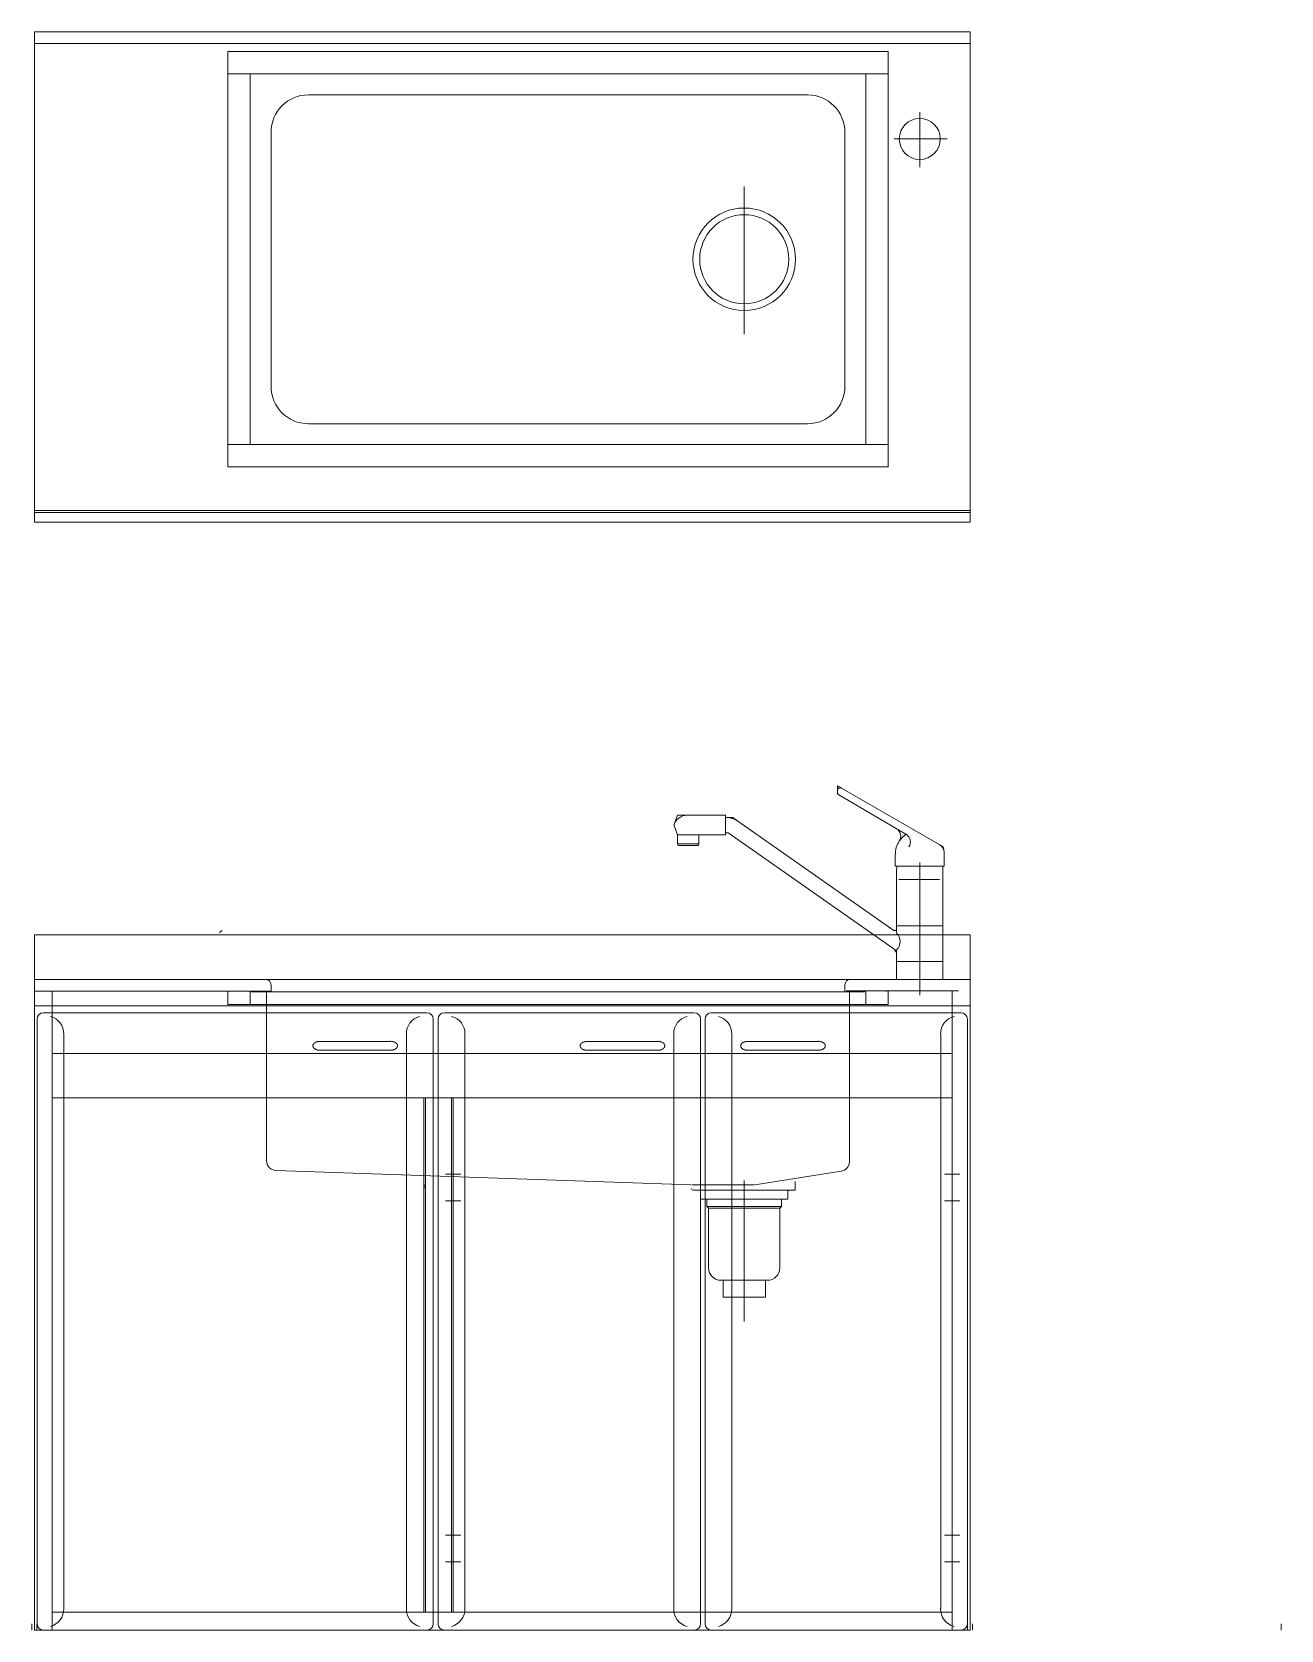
# Model space of a CAD drawing. Header units: metres. Extents: x 250.7 to 272.7, y -162.8 to -110.1.
# Drawn here: x 268.784 to 270.185, y -161.68 to -159.887 of the extents above; entities that cross this region are included whole.
import ezdxf

# ---------------------------------------------------------------- set-up
doc = ezdxf.new("R2010")
doc.units = ezdxf.units.M
doc.header["$MEASUREMENT"] = 0
doc.layers.add('A. muebles', color=152, linetype='Continuous', lineweight=15)

msp = doc.modelspace()

# ---------------------------------------------------------------- linework, layer by layer
at = {"layer": 'A. muebles'}
for p, q in [((269.8366, -159.8869), (268.7866, -159.8869)), ((268.7866, -159.8869), (268.7866, -159.8999)), ((269.8366, -159.8869), (269.8366, -160.4369)), ((268.7866, -159.8999), (268.7866, -160.4369)), ((268.7866, -159.8999), (269.8366, -159.8999)), ((269.0036, -159.9339), (269.0036, -159.9089)), ((269.0036, -159.9089), (269.7446, -159.9089)), ((269.7446, -159.9089), (269.7446, -159.9339)), ((269.0036, -160.3499), (269.0036, -159.9339)), ((269.0286, -159.9339), (269.0036, -159.9339)), ((269.0286, -159.9339), (269.0286, -160.3499)), ((269.7196, -159.9339), (269.0286, -159.9339)), ((269.7446, -159.9339), (269.7196, -159.9339)), ((269.7196, -159.9339), (269.7196, -160.3499)), ((269.7446, -160.3499), (269.7446, -159.9339)), ((269.6541, -159.9574), (269.0941, -159.9574)), ((269.7801, -160.0384), (269.7801, -159.9768)), ((269.0521, -159.9994), (269.0521, -160.2844)), ((269.6961, -160.2844), (269.6961, -159.9994)), ((269.8031, -160.0069), (269.7512, -160.0069)), ((269.8108, -160.0069), (269.8031, -160.0069)), ((269.5831, -160.0601), (269.5831, -160.2259)), ((269.0941, -160.3264), (269.6541, -160.3264)), ((269.0036, -160.3499), (269.0036, -160.3749)), ((269.0286, -160.3499), (269.0036, -160.3499)), ((269.7196, -160.3499), (269.0286, -160.3499)), ((269.7446, -160.3499), (269.7196, -160.3499)), ((269.7446, -160.3749), (269.7446, -160.3499)), ((269.0036, -160.3749), (269.7446, -160.3749)), ((268.7866, -160.4239), (269.8366, -160.4239)), ((269.8358, -160.4259), (268.7866, -160.4259)), ((269.8366, -160.4369), (268.7866, -160.4369)), ((269.6876, -160.738), (269.6876, -160.7328)), ((269.6876, -160.7328), (269.6921, -160.7354)), ((269.6876, -160.7403), (269.6876, -160.738)), ((269.6876, -160.7421), (269.6876, -160.7403)), ((269.6891, -160.7429), (269.6876, -160.7421)), ((269.6921, -160.7354), (269.8025, -160.799)), ((269.7537, -160.7807), (269.6891, -160.7429)), ((269.5047, -160.7751), (269.5041, -160.7768)), ((269.5045, -160.7757), (269.5041, -160.7768)), ((269.5041, -160.7768), (269.5047, -160.7785)), ((269.5081, -160.7658), (269.5047, -160.7751)), ((269.5186, -160.7658), (269.5081, -160.7658)), ((269.5621, -160.7658), (269.5186, -160.7658)), ((269.5621, -160.7878), (269.5621, -160.7658)), ((269.5633, -160.7683), (269.5621, -160.7683)), ((269.5702, -160.7683), (269.5633, -160.7683)), ((269.5759, -160.7723), (269.5702, -160.7683)), ((269.7509, -160.8949), (269.5759, -160.7723)), ((269.5047, -160.7785), (269.5081, -160.7878)), ((269.5081, -160.7878), (269.5621, -160.7878)), ((269.5081, -160.7878), (269.5081, -160.7978)), ((269.5321, -160.7978), (269.5321, -160.7878)), ((269.5621, -160.7853), (269.5633, -160.7853)), ((269.5633, -160.7853), (269.5649, -160.7853)), ((269.5649, -160.7853), (269.5662, -160.7862)), ((269.5662, -160.7862), (269.7498, -160.9148)), ((269.7646, -160.7871), (269.7537, -160.7807)), ((269.5081, -160.7978), (269.5321, -160.7978)), ((269.5081, -160.7978), (269.5091, -160.7998)), ((269.5091, -160.7998), (269.5311, -160.7998)), ((269.5311, -160.7998), (269.5321, -160.7978)), ((269.7526, -160.8228), (269.7526, -160.8098)), ((269.8025, -160.799), (269.8062, -160.8012)), ((269.8076, -160.8098), (269.8076, -160.8228)), ((269.7526, -160.8228), (269.7556, -160.8228)), ((269.7541, -160.8278), (269.7541, -160.8932)), ((269.8076, -160.8228), (269.7556, -160.8228)), ((269.7801, -160.8187), (269.7801, -160.9676)), ((269.8061, -160.9498), (269.8061, -160.8278)), ((269.7567, -160.8378), (269.8021, -160.8378)), ((268.7866, -160.8999), (268.7866, -160.9629)), ((269.0197, -160.8999), (268.7866, -160.8999)), ((268.9972, -160.8949), (268.9941, -160.8971)), ((269.7285, -160.8999), (269.0197, -160.8999)), ((269.8061, -160.8999), (269.7285, -160.8999)), ((269.8061, -160.8898), (269.7541, -160.8898)), ((269.7541, -160.8932), (269.7541, -160.8971)), ((269.8061, -160.8999), (269.8366, -160.8999)), ((269.8366, -160.8999), (269.8366, -160.9629)), ((269.7498, -160.9148), (269.7541, -160.9178)), ((269.7541, -160.923), (269.7541, -160.9178)), ((269.7541, -160.9498), (269.7541, -160.923)), ((269.8061, -160.9298), (269.7541, -160.9298)), ((269.8366, -160.9499), (268.7866, -160.9499)), ((269.0521, -160.9629), (269.0521, -160.9559)), ((269.6961, -160.9629), (269.6961, -160.9559)), ((268.7866, -160.9794), (268.7866, -160.9629)), ((268.7866, -160.9794), (268.7866, -160.9629)), ((268.7866, -160.9794), (268.7866, -160.9629)), ((268.7866, -160.9629), (268.7866, -160.9794)), ((268.7866, -160.9794), (268.7866, -160.9629)), ((268.8066, -160.9629), (268.7866, -160.9629)), ((268.7866, -160.9794), (268.7866, -160.9629)), ((268.7866, -160.9629), (268.7866, -160.9794)), ((268.7866, -161.6799), (268.7866, -160.9642)), ((268.7866, -161.6799), (268.7866, -160.9642)), ((268.7866, -161.6799), (268.7866, -160.9642)), ((268.7866, -161.6799), (268.7866, -160.9642)), ((268.8066, -160.9629), (269.0301, -160.9629)), ((268.8066, -160.9804), (268.8066, -160.9629)), ((269.0036, -160.9629), (269.0036, -160.9779)), ((269.0286, -160.9779), (269.0286, -160.9629)), ((269.0301, -160.9629), (269.0521, -160.9629)), ((269.0301, -160.9639), (269.0301, -160.9629)), ((269.0301, -160.9639), (269.7021, -160.9639)), ((269.0471, -161.1533), (269.0471, -160.9649)), ((269.6973, -160.9627), (269.8236, -160.9627)), ((269.7011, -160.9649), (269.7011, -161.1543)), ((269.7181, -160.9639), (269.7021, -160.9639)), ((269.7181, -160.9629), (269.7181, -160.9639)), ((269.7196, -160.9629), (269.7196, -160.9779)), ((269.7416, -160.9629), (269.7429, -160.9629)), ((269.7416, -160.9629), (269.7429, -160.9629)), ((269.7446, -160.9779), (269.7446, -160.9629)), ((269.8166, -160.9872), (269.8166, -160.9627)), ((269.8366, -160.9794), (269.8366, -160.9629)), ((269.8366, -160.9794), (269.8366, -160.9629)), ((269.8366, -160.9794), (269.8366, -160.9629)), ((269.8366, -160.9629), (269.8366, -160.9794)), ((268.7866, -161.6799), (268.7866, -160.9794)), ((268.7866, -160.9794), (268.7866, -161.6799)), ((268.7866, -161.6799), (268.7866, -160.9794)), ((268.7866, -161.6799), (268.7866, -160.9794)), ((268.7866, -160.9794), (268.7866, -161.6799)), ((268.7866, -161.6799), (268.7866, -160.9794)), ((268.7866, -161.6799), (268.7866, -160.9794)), ((268.7866, -161.0103), (268.7866, -160.9794)), ((268.7866, -161.6799), (268.7866, -160.9794)), ((268.7866, -160.9794), (268.7866, -161.6799)), ((268.7866, -161.6799), (268.7866, -160.9794)), ((268.7866, -161.6799), (268.7866, -160.9794)), ((268.7866, -161.0103), (268.7866, -160.9794)), ((268.7996, -160.9794), (268.7866, -160.9794)), ((268.7866, -160.9794), (268.7866, -161.6799)), ((268.7866, -161.6799), (268.7866, -160.9794)), ((268.7866, -161.6799), (268.7866, -160.9794)), ((268.7866, -160.9794), (268.7866, -161.6799)), ((268.7866, -161.6799), (268.7866, -160.9794)), ((268.7866, -161.6799), (268.7866, -160.9794)), ((268.7866, -161.0103), (268.7866, -160.9794)), ((268.7866, -161.6799), (268.7866, -160.9794)), ((268.7866, -160.9794), (268.7866, -161.6799)), ((268.7866, -161.6799), (268.7866, -160.9794)), ((268.7866, -161.6799), (268.7866, -160.9794)), ((268.7866, -161.0103), (268.7866, -160.9794)), ((268.7866, -161.6799), (268.7866, -160.9899)), ((268.7866, -161.6799), (268.7866, -160.9899)), ((268.7866, -161.6799), (268.7866, -160.9899)), ((268.7866, -161.6799), (268.7866, -160.9899)), ((268.7866, -161.6799), (268.7866, -160.9899)), ((269.2271, -160.9874), (268.7966, -160.9874)), ((269.8166, -160.9794), (268.7996, -160.9794)), ((268.8066, -160.9874), (268.8066, -160.9804)), ((268.8066, -161.0839), (268.8066, -160.9874)), ((269.0036, -160.9779), (269.0286, -160.9779)), ((269.0286, -160.9779), (269.7196, -160.9779)), ((269.5271, -160.9874), (269.2466, -160.9874)), ((269.8266, -160.9874), (269.5461, -160.9874)), ((269.7196, -160.9779), (269.7446, -160.9779)), ((269.7611, -160.9794), (269.8111, -160.9794)), ((269.7611, -160.9794), (269.8111, -160.9794)), ((269.8166, -160.9794), (269.8366, -160.9794)), ((269.8166, -160.9794), (269.8166, -160.9874)), ((269.8166, -161.0837), (269.8166, -160.9872)), ((269.8366, -160.9794), (269.8366, -161.6799)), ((269.8366, -160.9794), (269.8366, -161.6799)), ((269.8366, -161.6799), (269.8366, -160.9794)), ((269.8366, -161.6799), (269.8366, -160.9794)), ((269.8366, -161.6799), (269.8366, -160.9794)), ((269.8366, -160.9794), (269.8366, -161.6799)), ((269.8366, -161.6799), (269.8366, -160.9794)), ((269.8366, -161.0103), (269.8366, -160.9794)), ((269.8366, -161.6799), (269.8366, -160.9794)), ((269.8366, -160.9794), (269.8366, -161.6799)), ((269.8366, -161.6799), (269.8366, -160.9794)), ((269.8366, -161.6799), (269.8366, -160.9794)), ((269.8366, -161.0103), (269.8366, -160.9794)), ((269.8366, -161.6799), (269.8366, -160.9899)), ((269.8366, -161.6799), (269.8366, -160.9899)), ((268.7896, -161.6729), (268.7896, -160.9944)), ((268.8196, -161.6559), (268.8196, -161.0114)), ((269.2041, -161.6559), (269.2041, -161.0114)), ((269.2041, -161.0114), (269.2041, -161.6559)), ((269.2341, -161.6729), (269.2341, -160.9944)), ((269.2396, -161.6729), (269.2396, -160.9944)), ((269.2696, -161.6559), (269.2696, -161.0114)), ((269.5041, -161.6559), (269.5041, -161.0114)), ((269.5341, -161.6729), (269.5341, -160.9944)), ((269.5391, -161.6729), (269.5391, -160.9944)), ((269.5691, -161.6559), (269.5691, -161.0114)), ((269.8036, -161.0114), (269.8036, -161.6559)), ((269.8336, -161.6729), (269.8336, -160.9944)), ((269.1071, -161.0194), (269.1861, -161.0194)), ((269.407, -161.0194), (269.486, -161.0194)), ((269.5871, -161.0194), (269.6661, -161.0194)), ((268.8066, -161.0329), (269.8166, -161.0329)), ((269.1071, -161.0294), (269.1861, -161.0294)), ((269.407, -161.0294), (269.486, -161.0294)), ((269.5871, -161.0294), (269.6661, -161.0294)), ((268.8066, -161.0829), (269.2216, -161.0829)), ((269.2216, -161.0829), (269.2546, -161.0829)), ((269.2236, -161.0829), (269.2236, -161.6599)), ((269.2256, -161.6599), (269.2256, -161.0829)), ((269.2546, -161.0829), (269.2566, -161.0829)), ((269.2546, -161.6599), (269.2546, -161.0829)), ((269.2566, -161.6599), (269.2566, -161.0829)), ((269.2566, -161.0829), (269.8166, -161.0829)), ((268.8066, -161.0839), (268.8066, -161.6599)), ((269.8166, -161.0837), (269.8166, -161.6597)), ((269.0577, -161.1642), (269.5231, -161.1805)), ((269.2479, -161.1684), (269.2651, -161.1684)), ((269.6918, -161.1652), (269.5949, -161.1803)), ((269.8079, -161.1684), (269.8251, -161.1684)), ((269.2241, -161.1815), (269.2241, -161.1845)), ((269.5941, -161.1804), (269.5243, -161.1804)), ((269.5831, -161.1865), (269.5261, -161.1865)), ((269.5341, -161.1965), (269.5341, -161.1865)), ((269.5831, -161.1756), (269.5831, -161.3336)), ((269.5831, -161.1865), (269.6401, -161.1865)), ((269.6321, -161.1965), (269.6321, -161.1865)), ((269.6401, -161.1865), (269.6401, -161.1765)), ((269.2479, -161.1984), (269.2651, -161.1984)), ((269.5396, -161.1965), (269.5341, -161.1965)), ((269.5396, -161.1965), (269.6266, -161.1965)), ((269.5411, -161.1965), (269.5411, -161.2045)), ((269.5411, -161.2045), (269.6251, -161.2045)), ((269.5411, -161.2045), (269.5431, -161.2065)), ((269.5431, -161.2065), (269.6231, -161.2065)), ((269.5431, -161.2735), (269.5431, -161.2065)), ((269.6231, -161.2065), (269.6251, -161.2045)), ((269.6231, -161.2735), (269.6231, -161.2065)), ((269.6251, -161.2045), (269.6251, -161.1965)), ((269.6266, -161.1965), (269.6321, -161.1965)), ((269.8079, -161.1984), (269.8251, -161.1984)), ((269.5594, -161.2875), (269.5571, -161.2875)), ((269.5594, -161.2875), (269.6068, -161.2875)), ((269.5594, -161.3065), (269.5594, -161.2875)), ((269.6068, -161.2875), (269.6091, -161.2875)), ((269.6068, -161.3065), (269.6068, -161.2875)), ((269.5594, -161.3065), (269.6068, -161.3065)), ((269.2479, -161.5734), (269.2651, -161.5734)), ((269.8079, -161.5734), (269.8251, -161.5734)), ((269.2479, -161.6034), (269.2651, -161.6034)), ((269.8079, -161.6034), (269.8251, -161.6034)), ((268.7838, -161.6799), (268.7838, -161.6729)), ((268.7838, -161.6799), (268.7838, -161.6729)), ((268.7838, -161.6799), (268.7838, -161.6729)), ((268.7838, -161.6799), (268.7838, -161.6729)), ((268.7893, -161.6729), (268.7893, -161.6799)), ((268.7893, -161.6729), (268.7893, -161.6799)), ((268.8066, -161.6599), (269.2216, -161.6599)), ((268.8066, -161.6599), (268.8066, -161.6799)), ((269.2216, -161.6599), (269.2546, -161.6599)), ((269.2546, -161.6599), (269.2566, -161.6599)), ((269.2566, -161.6599), (269.8166, -161.6599)), ((269.8166, -161.6799), (269.8166, -161.6599)), ((269.8338, -161.6799), (269.8338, -161.6729)), ((269.8393, -161.6729), (269.8393, -161.6799)), ((270.1855, -161.6799), (270.1855, -161.6729)), ((268.7866, -161.6799), (268.7966, -161.6799)), ((268.8066, -161.6799), (268.7966, -161.6799)), ((269.5391, -161.6799), (268.8066, -161.6799)), ((269.8166, -161.6799), (269.5341, -161.6799)), ((269.8166, -161.6799), (269.5461, -161.6799)), ((269.8366, -161.6799), (269.8166, -161.6799)), ((269.8166, -161.6799), (269.8266, -161.6799)), ((269.8166, -161.6799), (269.8366, -161.6799)), ((269.8336, -161.6799), (269.8366, -161.6799))]:
    msp.add_line(p, q, dxfattribs=at)
for centre, radius in [((269.7801, -160.0069), 0.023), ((269.5831, -160.1419), 0.0575), ((269.5831, -160.1419), 0.05)]:
    msp.add_circle(centre, radius, dxfattribs=at)
for centre, radius, start, end in [((269.0941, -159.9994), 0.042, 90, 180), ((269.6541, -159.9994), 0.042, 0, 90), ((269.0941, -160.2844), 0.042, 180, 270), ((269.6541, -160.2844), 0.042, 270, 0), ((269.6906, -160.738), 0.003, 60.0374, 180), ((269.6906, -160.7403), 0.003, 180, 239.7033), ((269.5094, -160.7768), 0.005, 160.0169, 199.9831), ((269.5186, -160.7808), 0.015, 90, 160.0169), ((269.5633, -160.7903), 0.022, 55, 90), ((269.5633, -160.7903), 0.005, 55, 90), ((269.7801, -160.8098), 0.0275, 146.8854, 180), ((269.7487, -160.7893), 0.01, 326.8854, 59.7033), ((269.7801, -160.8098), 0.0275, 124.1929, 146.8854), ((269.7596, -160.7957), 0.01, 326.8854, 59.7033), ((269.7975, -160.8077), 0.01, 6.9535, 60.0374), ((269.7801, -160.8098), 0.0275, 6.9535, 18.2708), ((269.7801, -160.8098), 0.0275, 0, 6.9535), ((269.7801, -160.8278), 0.026, 168.9125, 180), ((269.7801, -160.8278), 0.026, 0, 11.0865), ((269.7521, -160.8932), 0.002, 235, 0), ((269.7451, -160.9074), 0.013, 313.783, 46.217), ((269.7441, -160.923), 0.01, 0, 55), ((269.0461, -160.9559), 0.006, 0, 90), ((269.7021, -160.9559), 0.006, 90, 180), ((269.0461, -160.9649), 0.001, 0, 90), ((269.7021, -160.9649), 0.001, 90, 180), ((268.7966, -160.9944), 0.007, 90, 180), ((268.7996, -161.0107), 0.02, 358.1047, 75.6351), ((269.224, -161.0107), 0.02, 104.3649, 181.8953), ((269.2271, -160.9944), 0.007, 0, 90), ((269.2466, -160.9944), 0.007, 90, 180), ((269.2497, -161.0107), 0.02, 358.1047, 75.6351), ((269.524, -161.0107), 0.02, 104.3649, 181.8953), ((269.5271, -160.9944), 0.007, 0, 90), ((269.5461, -160.9944), 0.007, 90, 180), ((269.5491, -161.0107), 0.02, 358.1047, 75.6351), ((269.8235, -161.0107), 0.02, 104.3649, 181.8953), ((269.8266, -160.9944), 0.007, 0, 90), ((269.1026, -161.0244), 0.00355, 169.2276, 176.3337), ((269.1016, -161.0244), 0.00248, 176.3337, 180.4016), ((269.1022, -161.0244), 0.0031, 180.0043, 184.8762), ((269.1023, -161.0244), 0.00322, 184.8762, 191.144), ((269.1036, -161.0248), 0.00456, 159.9859, 162.2957), ((269.102, -161.0243), 0.00294, 162.2957, 169.2276), ((269.1024, -161.0244), 0.0033, 191.144, 198.9148), ((269.102, -161.0242), 0.00285, 156.2904, 159.9859), ((269.1027, -161.0243), 0.0036, 198.9148, 201.8365), ((269.1026, -161.0243), 0.00355, 201.8365, 204.8009), ((269.1022, -161.0242), 0.00303, 150.7394, 154.2156), ((269.104, -161.0251), 0.00507, 154.2156, 156.2904), ((269.1029, -161.0241), 0.00391, 204.8009, 207.4949), ((269.1044, -161.0255), 0.00554, 148.7675, 150.7394), ((269.1029, -161.0242), 0.00382, 207.4949, 210.249), ((269.1024, -161.0243), 0.00328, 145.3183, 148.7675), ((269.1032, -161.024), 0.00421, 210.249, 212.9371), ((269.1049, -161.026), 0.00625, 143.5086, 145.3183), ((269.1032, -161.024), 0.00419, 212.9371, 215.6392), ((269.1027, -161.0244), 0.00355, 140.3174, 143.5086), ((269.1036, -161.0237), 0.00466, 215.6392, 218.066), ((269.1035, -161.0237), 0.00462, 218.066, 220.5145), ((269.1055, -161.0267), 0.00725, 138.7563, 140.3174), ((269.104, -161.0234), 0.00518, 220.5145, 222.6983), ((269.103, -161.0245), 0.00387, 135.7052, 138.7563), ((269.106, -161.0274), 0.00805, 134.1771, 135.7052), ((269.1039, -161.0234), 0.0051, 222.6983, 225.1094), ((269.1043, -161.023), 0.00571, 225.1094, 227.2623), ((269.1033, -161.0247), 0.00421, 131.2527, 134.1771), ((269.1067, -161.0286), 0.00941, 129.9449, 131.2527), ((269.1043, -161.0231), 0.00562, 227.2623, 229.4512), ((269.1048, -161.0225), 0.00636, 229.4512, 231.3863), ((269.1036, -161.0248), 0.00454, 127.2354, 129.9449), ((269.1047, -161.0226), 0.00622, 231.3863, 233.3637), ((269.1075, -161.0299), 0.0109, 126.0564, 127.2354), ((269.1052, -161.0219), 0.00705, 233.3637, 235.2562), ((269.104, -161.0251), 0.00498, 123.3768, 126.0564), ((269.108, -161.0312), 0.0123, 122.2893, 123.3768), ((269.105, -161.0221), 0.00681, 235.2562, 237.2153), ((269.1055, -161.0214), 0.00774, 237.2153, 238.9394), ((269.1043, -161.0253), 0.00531, 119.7768, 122.2893), ((269.1054, -161.0216), 0.00744, 238.9394, 240.7328), ((269.1088, -161.0333), 0.0144, 118.8533, 119.7768), ((269.1059, -161.0206), 0.00854, 240.7328, 242.2949), ((269.1046, -161.0256), 0.00573, 116.442, 118.8533), ((269.1057, -161.021), 0.00814, 242.2949, 244.0521), ((269.1091, -161.0347), 0.0159, 115.5415, 116.442), ((269.1062, -161.02), 0.00922, 244.0521, 245.6038), ((269.1049, -161.0259), 0.00609, 113.1929, 115.5415), ((269.106, -161.0205), 0.00873, 245.6038, 247.242), ((269.1097, -161.0371), 0.0183, 112.4105, 113.1929), ((269.1065, -161.0193), 0.00997, 247.242, 248.6765), ((269.1052, -161.0261), 0.0064, 110.1778, 112.4105), ((269.1063, -161.0199), 0.00939, 248.6765, 250.2), ((269.1101, -161.0395), 0.0207, 109.4685, 110.1778), ((269.1067, -161.0188), 0.0106, 250.2, 252.3417), ((269.1058, -161.0273), 0.0077, 106.5271, 109.4685), ((269.1066, -161.019), 0.0103, 252.3417, 254.5296), ((269.1084, -161.0362), 0.017, 105.1972, 106.5271), ((269.1069, -161.0179), 0.0115, 254.5296, 256.498), ((269.1061, -161.0277), 0.00817, 102.4273, 105.1972), ((269.1068, -161.0182), 0.0112, 256.498, 258.5704), ((269.1079, -161.0357), 0.0164, 100.5124, 102.4273), ((269.107, -161.0172), 0.0122, 258.5704, 261.1432), ((269.1066, -161.0288), 0.00935, 97.1645, 100.5124), ((269.107, -161.0173), 0.012, 261.1432, 263.747), ((269.1072, -161.0335), 0.0141, 90.9665, 97.1645), ((269.1071, -161.0166), 0.0128, 263.747, 269.9322), ((269.1861, -161.0321), 0.0128, 83.747, 90.6189), ((269.186, -161.0153), 0.0141, 270.9665, 277.1645), ((269.1862, -161.0314), 0.012, 81.1432, 83.747), ((269.1866, -161.02), 0.00935, 277.1645, 280.5124), ((269.1861, -161.0316), 0.0122, 78.5704, 81.1432), ((269.1853, -161.0131), 0.0164, 280.5124, 282.4273), ((269.1863, -161.0306), 0.0112, 76.498, 78.5704), ((269.1871, -161.0211), 0.00817, 282.4273, 285.1972), ((269.1863, -161.0309), 0.0115, 74.5296, 76.498), ((269.1847, -161.0126), 0.017, 285.1972, 286.5271), ((269.1866, -161.0298), 0.0103, 72.3417, 74.5296), ((269.1874, -161.0215), 0.0077, 286.5271, 289.4685), ((269.1865, -161.03), 0.0106, 70.2, 72.3417), ((269.1831, -161.0092), 0.0207, 289.4685, 290.1778), ((269.1869, -161.0289), 0.00939, 68.6765, 70.2), ((269.188, -161.0227), 0.0064, 290.1778, 292.4105), ((269.1867, -161.0294), 0.00997, 67.242, 68.6765), ((269.1835, -161.0117), 0.0183, 292.4105, 293.1929), ((269.1872, -161.0283), 0.00873, 65.6038, 67.242), ((269.1883, -161.0229), 0.00609, 293.1929, 295.5415), ((269.187, -161.0287), 0.00922, 64.0521, 65.6038), ((269.1841, -161.014), 0.0159, 295.5415, 296.442), ((269.1874, -161.0278), 0.00814, 62.2949, 64.0521), ((269.1886, -161.0231), 0.00573, 296.442, 298.8533), ((269.1873, -161.0281), 0.00854, 60.7328, 62.2949), ((269.1844, -161.0155), 0.0144, 298.8533, 299.7768), ((269.1878, -161.0271), 0.00744, 58.9394, 60.7328), ((269.1889, -161.0234), 0.00531, 299.7768, 302.2893), ((269.1876, -161.0274), 0.00774, 57.2153, 58.9394), ((269.1852, -161.0176), 0.0123, 302.2893, 303.3768), ((269.1881, -161.0266), 0.00681, 55.2562, 57.2153), ((269.1892, -161.0236), 0.00498, 303.3768, 306.0564), ((269.188, -161.0268), 0.00705, 53.3637, 55.2562), ((269.1857, -161.0189), 0.0109, 306.0564, 307.2354), ((269.1885, -161.0262), 0.00622, 51.3863, 53.3637), ((269.1896, -161.0239), 0.00454, 307.2354, 309.9449), ((269.1884, -161.0263), 0.00636, 49.4512, 51.3863), ((269.1864, -161.0202), 0.00941, 309.9449, 311.2527), ((269.1889, -161.0257), 0.00562, 47.2623, 49.4512), ((269.1899, -161.0241), 0.00421, 311.2527, 314.1771), ((269.1888, -161.0258), 0.00571, 45.1094, 47.2623), ((269.1872, -161.0213), 0.00805, 314.1771, 315.7052), ((269.1893, -161.0253), 0.0051, 42.6983, 45.1094), ((269.1902, -161.0243), 0.00387, 315.7052, 318.7563), ((269.1892, -161.0254), 0.00518, 40.5145, 42.6983), ((269.1896, -161.025), 0.00462, 38.066, 40.5145), ((269.1876, -161.022), 0.00725, 318.7563, 320.3174), ((269.1905, -161.0244), 0.00355, 320.3174, 323.5086), ((269.1896, -161.0251), 0.00466, 35.6392, 38.066), ((269.1883, -161.0228), 0.00625, 323.5086, 325.3183), ((269.19, -161.0248), 0.00419, 32.9371, 35.6392), ((269.1908, -161.0245), 0.00328, 325.3183, 328.7675), ((269.19, -161.0248), 0.00421, 30.249, 32.9371), ((269.1903, -161.0246), 0.00382, 27.4949, 30.249), ((269.1888, -161.0233), 0.00554, 328.7675, 330.7394), ((269.1902, -161.0246), 0.00391, 24.8009, 27.4949), ((269.1892, -161.0236), 0.00507, 334.2156, 336.2904), ((269.191, -161.0245), 0.00303, 330.7394, 334.2156), ((269.1906, -161.0245), 0.00355, 21.8365, 24.8009), ((269.1905, -161.0245), 0.0036, 18.9148, 21.8365), ((269.1912, -161.0245), 0.00285, 336.2904, 339.9859), ((269.1908, -161.0244), 0.0033, 11.144, 18.9148), ((269.1911, -161.0244), 0.00294, 342.2957, 349.2276), ((269.1896, -161.0239), 0.00456, 339.9859, 342.2957), ((269.1909, -161.0244), 0.00322, 4.8762, 11.144), ((269.1905, -161.0243), 0.00355, 349.2276, 356.3337), ((269.191, -161.0244), 0.0031, 0.0043, 4.8762), ((269.1916, -161.0244), 0.00248, 356.3337, 0.4016), ((269.4026, -161.0244), 0.00355, 169.2276, 176.3337), ((269.4015, -161.0244), 0.00248, 176.3337, 180.4016), ((269.4021, -161.0244), 0.0031, 180.0043, 184.8762), ((269.4022, -161.0244), 0.00322, 184.8762, 191.144), ((269.402, -161.0243), 0.00294, 162.2957, 169.2276), ((269.4023, -161.0244), 0.0033, 191.144, 198.9148), ((269.4019, -161.0242), 0.00285, 156.2904, 159.9859), ((269.4035, -161.0248), 0.00456, 159.9859, 162.2957), ((269.4026, -161.0243), 0.0036, 198.9148, 201.8365), ((269.4039, -161.0251), 0.00507, 154.2156, 156.2904), ((269.4026, -161.0243), 0.00355, 201.8365, 204.8009), ((269.4029, -161.0241), 0.00391, 204.8009, 207.4949), ((269.4021, -161.0242), 0.00303, 150.7394, 154.2156), ((269.4028, -161.0242), 0.00382, 207.4949, 210.249), ((269.4043, -161.0255), 0.00554, 148.7675, 150.7394), ((269.4031, -161.024), 0.00421, 210.249, 212.9371), ((269.4024, -161.0243), 0.00328, 145.3183, 148.7675), ((269.4031, -161.024), 0.00419, 212.9371, 215.6392), ((269.4048, -161.026), 0.00625, 143.5086, 145.3183), ((269.4035, -161.0237), 0.00466, 215.6392, 218.066), ((269.4026, -161.0244), 0.00355, 140.3174, 143.5086), ((269.4035, -161.0237), 0.00462, 218.066, 220.5145), ((269.4055, -161.0267), 0.00725, 138.7563, 140.3174), ((269.4029, -161.0245), 0.00387, 135.7052, 138.7563), ((269.4039, -161.0234), 0.00518, 220.5145, 222.6983), ((269.4039, -161.0234), 0.0051, 222.6983, 225.1094), ((269.4059, -161.0274), 0.00805, 134.1771, 135.7052), ((269.4033, -161.0247), 0.00421, 131.2527, 134.1771), ((269.4043, -161.023), 0.00571, 225.1094, 227.2623), ((269.4042, -161.0231), 0.00562, 227.2623, 229.4512), ((269.4067, -161.0286), 0.00941, 129.9449, 131.2527), ((269.4036, -161.0248), 0.00454, 127.2354, 129.9449), ((269.4047, -161.0225), 0.00636, 229.4512, 231.3863), ((269.4046, -161.0226), 0.00622, 231.3863, 233.3637), ((269.4074, -161.0299), 0.0109, 126.0564, 127.2354), ((269.4051, -161.0219), 0.00705, 233.3637, 235.2562), ((269.4039, -161.0251), 0.00498, 123.3768, 126.0564), ((269.405, -161.0221), 0.00681, 235.2562, 237.2153), ((269.4079, -161.0312), 0.0123, 122.2893, 123.3768), ((269.4055, -161.0214), 0.00774, 237.2153, 238.9394), ((269.4042, -161.0253), 0.00531, 119.7768, 122.2893), ((269.4053, -161.0216), 0.00744, 238.9394, 240.7328), ((269.4088, -161.0333), 0.0144, 118.8533, 119.7768), ((269.4059, -161.0206), 0.00854, 240.7328, 242.2949), ((269.4046, -161.0256), 0.00573, 116.442, 118.8533), ((269.4057, -161.021), 0.00814, 242.2949, 244.0521), ((269.4091, -161.0347), 0.0159, 115.5415, 116.442), ((269.4061, -161.02), 0.00922, 244.0521, 245.6038), ((269.4048, -161.0259), 0.00609, 113.1929, 115.5415), ((269.4059, -161.0205), 0.00873, 245.6038, 247.242), ((269.4096, -161.0371), 0.0183, 112.4105, 113.1929), ((269.4064, -161.0193), 0.00997, 247.242, 248.6765), ((269.4051, -161.0261), 0.0064, 110.1778, 112.4105), ((269.4062, -161.0199), 0.00939, 248.6765, 250.2), ((269.4101, -161.0395), 0.0207, 109.4685, 110.1778), ((269.4066, -161.0188), 0.0106, 250.2, 252.3417), ((269.4057, -161.0273), 0.0077, 106.5271, 109.4685), ((269.4065, -161.019), 0.0103, 252.3417, 254.5296), ((269.4084, -161.0362), 0.017, 105.1972, 106.5271), ((269.4069, -161.0179), 0.0115, 254.5296, 256.498), ((269.4061, -161.0277), 0.00817, 102.4273, 105.1972), ((269.4068, -161.0182), 0.0112, 256.498, 258.5704), ((269.4078, -161.0357), 0.0164, 100.5124, 102.4273), ((269.407, -161.0172), 0.0122, 258.5704, 261.1432), ((269.4065, -161.0288), 0.00935, 97.1645, 100.5124), ((269.407, -161.0173), 0.012, 261.1432, 263.747), ((269.4071, -161.0335), 0.0141, 90.9665, 97.1645), ((269.407, -161.0166), 0.0128, 263.747, 269.9322), ((269.486, -161.0321), 0.0128, 83.747, 90.6189), ((269.4859, -161.0153), 0.0141, 270.9665, 277.1645), ((269.4861, -161.0314), 0.012, 81.1432, 83.747), ((269.4865, -161.02), 0.00935, 277.1645, 280.5124), ((269.4861, -161.0316), 0.0122, 78.5704, 81.1432), ((269.4852, -161.0131), 0.0164, 280.5124, 282.4273), ((269.4863, -161.0306), 0.0112, 76.498, 78.5704), ((269.487, -161.0211), 0.00817, 282.4273, 285.1972), ((269.4862, -161.0309), 0.0115, 74.5296, 76.498), ((269.4847, -161.0126), 0.017, 285.1972, 286.5271), ((269.4865, -161.0298), 0.0103, 72.3417, 74.5296), ((269.4873, -161.0215), 0.0077, 286.5271, 289.4685), ((269.4864, -161.03), 0.0106, 70.2, 72.3417), ((269.483, -161.0092), 0.0207, 289.4685, 290.1778), ((269.4869, -161.0289), 0.00939, 68.6765, 70.2), ((269.4879, -161.0227), 0.0064, 290.1778, 292.4105), ((269.4866, -161.0294), 0.00997, 67.242, 68.6765), ((269.4834, -161.0117), 0.0183, 292.4105, 293.1929), ((269.4871, -161.0283), 0.00873, 65.6038, 67.242), ((269.4882, -161.0229), 0.00609, 293.1929, 295.5415), ((269.4869, -161.0287), 0.00922, 64.0521, 65.6038), ((269.484, -161.014), 0.0159, 295.5415, 296.442), ((269.4874, -161.0278), 0.00814, 62.2949, 64.0521), ((269.4885, -161.0231), 0.00573, 296.442, 298.8533), ((269.4872, -161.0281), 0.00854, 60.7328, 62.2949), ((269.4843, -161.0155), 0.0144, 298.8533, 299.7768), ((269.4877, -161.0271), 0.00744, 58.9394, 60.7328), ((269.4888, -161.0234), 0.00531, 299.7768, 302.2893), ((269.4876, -161.0274), 0.00774, 57.2153, 58.9394), ((269.4851, -161.0176), 0.0123, 302.2893, 303.3768), ((269.4881, -161.0266), 0.00681, 55.2562, 57.2153), ((269.4891, -161.0236), 0.00498, 303.3768, 306.0564), ((269.488, -161.0268), 0.00705, 53.3637, 55.2562), ((269.4857, -161.0189), 0.0109, 306.0564, 307.2354), ((269.4884, -161.0262), 0.00622, 51.3863, 53.3637), ((269.4895, -161.0239), 0.00454, 307.2354, 309.9449), ((269.4884, -161.0263), 0.00636, 49.4512, 51.3863), ((269.4864, -161.0202), 0.00941, 309.9449, 311.2527), ((269.4888, -161.0257), 0.00562, 47.2623, 49.4512), ((269.4898, -161.0241), 0.00421, 311.2527, 314.1771), ((269.4888, -161.0258), 0.00571, 45.1094, 47.2623), ((269.4871, -161.0213), 0.00805, 314.1771, 315.7052), ((269.4892, -161.0253), 0.0051, 42.6983, 45.1094), ((269.4901, -161.0243), 0.00387, 315.7052, 318.7563), ((269.4891, -161.0254), 0.00518, 40.5145, 42.6983), ((269.4876, -161.022), 0.00725, 318.7563, 320.3174), ((269.4896, -161.025), 0.00462, 38.066, 40.5145), ((269.4895, -161.0251), 0.00466, 35.6392, 38.066), ((269.4904, -161.0244), 0.00355, 320.3174, 323.5086), ((269.4899, -161.0248), 0.00419, 32.9371, 35.6392), ((269.4882, -161.0228), 0.00625, 323.5086, 325.3183), ((269.4899, -161.0248), 0.00421, 30.249, 32.9371), ((269.4907, -161.0245), 0.00328, 325.3183, 328.7675), ((269.4902, -161.0246), 0.00382, 27.4949, 30.249), ((269.4888, -161.0233), 0.00554, 328.7675, 330.7394), ((269.4902, -161.0246), 0.00391, 24.8009, 27.4949), ((269.491, -161.0245), 0.00303, 330.7394, 334.2156), ((269.4905, -161.0245), 0.00355, 21.8365, 24.8009), ((269.4891, -161.0236), 0.00507, 334.2156, 336.2904), ((269.4904, -161.0245), 0.0036, 18.9148, 21.8365), ((269.4895, -161.0239), 0.00456, 339.9859, 342.2957), ((269.4911, -161.0245), 0.00285, 336.2904, 339.9859), ((269.4907, -161.0244), 0.0033, 11.144, 18.9148), ((269.4911, -161.0244), 0.00294, 342.2957, 349.2276), ((269.4908, -161.0244), 0.00322, 4.8762, 11.144), ((269.4909, -161.0244), 0.0031, 0.0043, 4.8762), ((269.4916, -161.0244), 0.00248, 356.3337, 0.4016), ((269.4905, -161.0243), 0.00355, 349.2276, 356.3337), ((269.5826, -161.0244), 0.00355, 169.2276, 176.3337), ((269.5816, -161.0244), 0.00248, 176.3337, 180.4016), ((269.5822, -161.0244), 0.0031, 180.0043, 184.8762), ((269.5823, -161.0244), 0.00322, 184.8762, 191.144), ((269.5836, -161.0248), 0.00456, 159.9859, 162.2957), ((269.582, -161.0243), 0.00294, 162.2957, 169.2276), ((269.5824, -161.0244), 0.0033, 191.144, 198.9148), ((269.582, -161.0242), 0.00285, 156.2904, 159.9859), ((269.5827, -161.0243), 0.0036, 198.9148, 201.8365), ((269.5826, -161.0243), 0.00355, 201.8365, 204.8009), ((269.5822, -161.0242), 0.00303, 150.7394, 154.2156), ((269.584, -161.0251), 0.00507, 154.2156, 156.2904), ((269.5829, -161.0241), 0.00391, 204.8009, 207.4949), ((269.5844, -161.0255), 0.00554, 148.7675, 150.7394), ((269.5829, -161.0242), 0.00382, 207.4949, 210.249), ((269.5824, -161.0243), 0.00328, 145.3183, 148.7675), ((269.5832, -161.024), 0.00421, 210.249, 212.9371), ((269.5849, -161.026), 0.00625, 143.5086, 145.3183), ((269.5832, -161.024), 0.00419, 212.9371, 215.6392), ((269.5827, -161.0244), 0.00355, 140.3174, 143.5086), ((269.5836, -161.0237), 0.00466, 215.6392, 218.066), ((269.5835, -161.0237), 0.00462, 218.066, 220.5145), ((269.5855, -161.0267), 0.00725, 138.7563, 140.3174), ((269.584, -161.0234), 0.00518, 220.5145, 222.6983), ((269.583, -161.0245), 0.00387, 135.7052, 138.7563), ((269.586, -161.0274), 0.00805, 134.1771, 135.7052), ((269.5839, -161.0234), 0.0051, 222.6983, 225.1094), ((269.5843, -161.023), 0.00571, 225.1094, 227.2623), ((269.5833, -161.0247), 0.00421, 131.2527, 134.1771), ((269.5867, -161.0286), 0.00941, 129.9449, 131.2527), ((269.5843, -161.0231), 0.00562, 227.2623, 229.4512), ((269.5848, -161.0225), 0.00636, 229.4512, 231.3863), ((269.5836, -161.0248), 0.00454, 127.2354, 129.9449), ((269.5847, -161.0226), 0.00622, 231.3863, 233.3637), ((269.5875, -161.0299), 0.0109, 126.0564, 127.2354), ((269.5852, -161.0219), 0.00705, 233.3637, 235.2562), ((269.584, -161.0251), 0.00498, 123.3768, 126.0564), ((269.588, -161.0312), 0.0123, 122.2893, 123.3768), ((269.585, -161.0221), 0.00681, 235.2562, 237.2153), ((269.5855, -161.0214), 0.00774, 237.2153, 238.9394), ((269.5843, -161.0253), 0.00531, 119.7768, 122.2893), ((269.5854, -161.0216), 0.00744, 238.9394, 240.7328), ((269.5888, -161.0333), 0.0144, 118.8533, 119.7768), ((269.5859, -161.0206), 0.00854, 240.7328, 242.2949), ((269.5846, -161.0256), 0.00573, 116.442, 118.8533), ((269.5857, -161.021), 0.00814, 242.2949, 244.0521), ((269.5891, -161.0347), 0.0159, 115.5415, 116.442), ((269.5862, -161.02), 0.00922, 244.0521, 245.6038), ((269.5849, -161.0259), 0.00609, 113.1929, 115.5415), ((269.586, -161.0205), 0.00873, 245.6038, 247.242), ((269.5897, -161.0371), 0.0183, 112.4105, 113.1929), ((269.5865, -161.0193), 0.00997, 247.242, 248.6765), ((269.5852, -161.0261), 0.0064, 110.1778, 112.4105), ((269.5863, -161.0199), 0.00939, 248.6765, 250.2), ((269.5901, -161.0395), 0.0207, 109.4685, 110.1778), ((269.5867, -161.0188), 0.0106, 250.2, 252.3417), ((269.5858, -161.0273), 0.0077, 106.5271, 109.4685), ((269.5866, -161.019), 0.0103, 252.3417, 254.5296), ((269.5884, -161.0362), 0.017, 105.1972, 106.5271), ((269.5869, -161.0179), 0.0115, 254.5296, 256.498), ((269.5861, -161.0277), 0.00817, 102.4273, 105.1972), ((269.5868, -161.0182), 0.0112, 256.498, 258.5704), ((269.5879, -161.0357), 0.0164, 100.5124, 102.4273), ((269.587, -161.0172), 0.0122, 258.5704, 261.1432), ((269.5866, -161.0288), 0.00935, 97.1645, 100.5124), ((269.587, -161.0173), 0.012, 261.1432, 263.747), ((269.5872, -161.0335), 0.0141, 90.9665, 97.1645), ((269.5871, -161.0166), 0.0128, 263.747, 269.9322), ((269.6661, -161.0321), 0.0128, 83.747, 90.6189), ((269.666, -161.0153), 0.0141, 270.9665, 277.1645), ((269.6662, -161.0314), 0.012, 81.1432, 83.747), ((269.6666, -161.02), 0.00935, 277.1645, 280.5124), ((269.6661, -161.0316), 0.0122, 78.5704, 81.1432), ((269.6653, -161.0131), 0.0164, 280.5124, 282.4273), ((269.6663, -161.0306), 0.0112, 76.498, 78.5704), ((269.6671, -161.0211), 0.00817, 282.4273, 285.1972), ((269.6663, -161.0309), 0.0115, 74.5296, 76.498), ((269.6647, -161.0126), 0.017, 285.1972, 286.5271), ((269.6666, -161.0298), 0.0103, 72.3417, 74.5296), ((269.6674, -161.0215), 0.0077, 286.5271, 289.4685), ((269.6665, -161.03), 0.0106, 70.2, 72.3417), ((269.6631, -161.0092), 0.0207, 289.4685, 290.1778), ((269.6669, -161.0289), 0.00939, 68.6765, 70.2), ((269.668, -161.0227), 0.0064, 290.1778, 292.4105), ((269.6667, -161.0294), 0.00997, 67.242, 68.6765), ((269.6635, -161.0117), 0.0183, 292.4105, 293.1929), ((269.6672, -161.0283), 0.00873, 65.6038, 67.242), ((269.6683, -161.0229), 0.00609, 293.1929, 295.5415), ((269.667, -161.0287), 0.00922, 64.0521, 65.6038), ((269.6641, -161.014), 0.0159, 295.5415, 296.442), ((269.6674, -161.0278), 0.00814, 62.2949, 64.0521), ((269.6686, -161.0231), 0.00573, 296.442, 298.8533), ((269.6673, -161.0281), 0.00854, 60.7328, 62.2949), ((269.6644, -161.0155), 0.0144, 298.8533, 299.7768), ((269.6678, -161.0271), 0.00744, 58.9394, 60.7328), ((269.6689, -161.0234), 0.00531, 299.7768, 302.2893), ((269.6676, -161.0274), 0.00774, 57.2153, 58.9394), ((269.6652, -161.0176), 0.0123, 302.2893, 303.3768), ((269.6681, -161.0266), 0.00681, 55.2562, 57.2153), ((269.6692, -161.0236), 0.00498, 303.3768, 306.0564), ((269.668, -161.0268), 0.00705, 53.3637, 55.2562), ((269.6657, -161.0189), 0.0109, 306.0564, 307.2354), ((269.6685, -161.0262), 0.00622, 51.3863, 53.3637), ((269.6696, -161.0239), 0.00454, 307.2354, 309.9449), ((269.6684, -161.0263), 0.00636, 49.4512, 51.3863), ((269.6664, -161.0202), 0.00941, 309.9449, 311.2527), ((269.6689, -161.0257), 0.00562, 47.2623, 49.4512), ((269.6699, -161.0241), 0.00421, 311.2527, 314.1771), ((269.6688, -161.0258), 0.00571, 45.1094, 47.2623), ((269.6672, -161.0213), 0.00805, 314.1771, 315.7052), ((269.6693, -161.0253), 0.0051, 42.6983, 45.1094), ((269.6702, -161.0243), 0.00387, 315.7052, 318.7563), ((269.6692, -161.0254), 0.00518, 40.5145, 42.6983), ((269.6696, -161.025), 0.00462, 38.066, 40.5145), ((269.6676, -161.022), 0.00725, 318.7563, 320.3174), ((269.6705, -161.0244), 0.00355, 320.3174, 323.5086), ((269.6696, -161.0251), 0.00466, 35.6392, 38.066), ((269.6683, -161.0228), 0.00625, 323.5086, 325.3183), ((269.67, -161.0248), 0.00419, 32.9371, 35.6392), ((269.6708, -161.0245), 0.00328, 325.3183, 328.7675), ((269.67, -161.0248), 0.00421, 30.249, 32.9371), ((269.6703, -161.0246), 0.00382, 27.4949, 30.249), ((269.6688, -161.0233), 0.00554, 328.7675, 330.7394), ((269.6702, -161.0246), 0.00391, 24.8009, 27.4949), ((269.6692, -161.0236), 0.00507, 334.2156, 336.2904), ((269.671, -161.0245), 0.00303, 330.7394, 334.2156), ((269.6706, -161.0245), 0.00355, 21.8365, 24.8009), ((269.6705, -161.0245), 0.0036, 18.9148, 21.8365), ((269.6712, -161.0245), 0.00285, 336.2904, 339.9859), ((269.6708, -161.0244), 0.0033, 11.144, 18.9148), ((269.6711, -161.0244), 0.00294, 342.2957, 349.2276), ((269.6696, -161.0239), 0.00456, 339.9859, 342.2957), ((269.6709, -161.0244), 0.00322, 4.8762, 11.144), ((269.6705, -161.0243), 0.00355, 349.2276, 356.3337), ((269.671, -161.0244), 0.0031, 0.0043, 4.8762), ((269.6716, -161.0244), 0.00248, 356.3337, 0.4016), ((269.1071, -161.0166), 0.0128, 269.9322, 270.6189), ((269.407, -161.0166), 0.0128, 269.9322, 270.6189), ((269.5871, -161.0166), 0.0128, 269.9322, 270.6189), ((269.0581, -161.1533), 0.011, 180, 267.8167), ((269.6901, -161.1543), 0.011, 278.8485, 0), ((269.2251, -161.1815), 0.001, 92, 180), ((269.5261, -161.1845), 0.002, 180, 270), ((269.5261, -161.1845), 0.002, 180, 270), ((269.5571, -161.2735), 0.014, 180, 270), ((269.6091, -161.2735), 0.014, 270, 0), ((268.7996, -161.6565), 0.02, 284.3649, 1.8953), ((269.224, -161.6565), 0.02, 178.1047, 255.6351), ((269.2496, -161.6565), 0.02, 284.3649, 1.8953), ((269.524, -161.6565), 0.02, 178.1047, 255.6351), ((269.5491, -161.6565), 0.02, 284.3649, 1.8953), ((269.8235, -161.6565), 0.02, 178.1047, 255.6351), ((268.7966, -161.6729), 0.007, 180, 270), ((269.2271, -161.6729), 0.007, 270, 0), ((269.2466, -161.6729), 0.007, 180, 270), ((269.5271, -161.6729), 0.007, 270, 0), ((269.5461, -161.6729), 0.007, 180, 270), ((269.8266, -161.6729), 0.007, 270, 0)]:
    msp.add_arc(centre, radius, start, end, dxfattribs=at)

doc.saveas('drawing.dxf')
